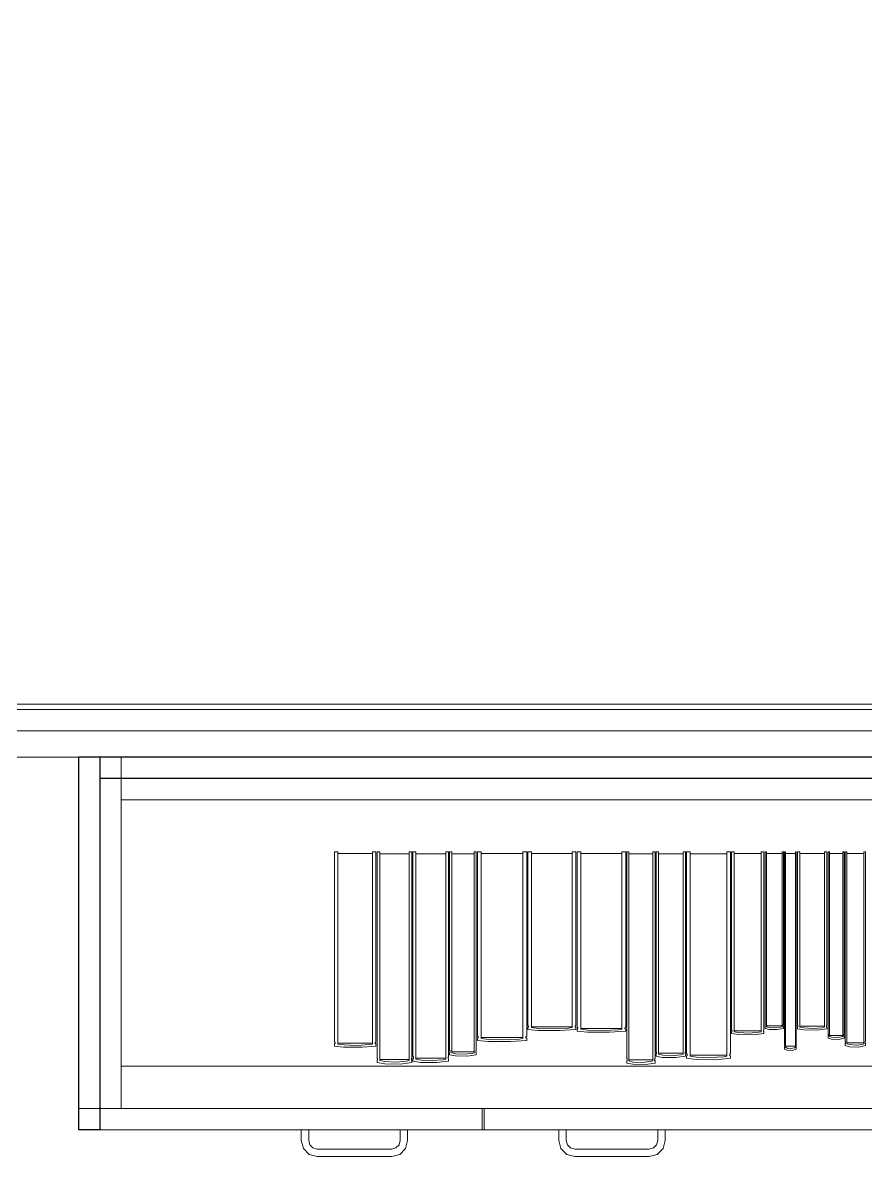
# Model space of a CAD drawing. Header units: inches. Extents: x -19 to 5698, y -728 to 92.
# Drawn here: x 316.794 to 317.586, y 16.956 to 18.04 of the extents above; entities that cross this region are included whole.
import ezdxf

# ---------------------------------------------------------------- set-up
doc = ezdxf.new("R2010")
doc.units = ezdxf.units.IN
doc.header["$MEASUREMENT"] = 0
doc.set_wipeout_variables(frame=1)
for name, pattern in [('HIDDEN', [0.375, 0.25, -0.125]), ('Hidden Line', [0.195611, 0.141111, -0.0545]), ('Wipeout_Contour', [1, 0, -1])]:
    doc.linetypes.add(name, pattern=pattern)
doc.layers.add('00 conduct tomacorr', color=120, linetype='HIDDEN', lineweight=30)
for name, color, linetype in [('02 _ ARQ _ ZON _ Espacio.3D', 7, 'Continuous'), ('08 _ STR _ EXT _ 09 Vigas', 251, 'Continuous'), ('Acabado - Muros', 7, 'Continuous'), ('Interior - Mobiliario', 7, 'Continuous')]:
    doc.layers.add(name, color=color, linetype=linetype)

msp = doc.modelspace()

# ---------------------------------------------------------------- linework, layer by layer
at = {"layer": '02 _ ARQ _ ZON _ Espacio.3D', "color": 254, "linetype": 'Continuous', "lineweight": 0, "flags": 128}
for points in [[(297.5701, 17.4), (322.07, 17.4)], [(307.57, 8.1), (308.07, 8.1), (308.07, 7.7), (308.47, 7.7), (308.47, 7.35), (314.37, 7.35), (314.37, 7.7), (314.57, 7.7), (314.57, 8.1), (315.07, 8.1), (315.07, 7.7), (321.17, 7.7), (321.17, 16.9), (320.97, 16.9), (320.97, 17.4), (315.0697, 17.35), (315.07, 16.5), (314.57, 16.5), (314.5697, 17.15), (308.07, 17.15), (308.07, 16.5), (307.57, 16.5)]]:
    msp.add_lwpolyline(points, dxfattribs=at)
at = {"layer": 'Interior - Mobiliario', "color": 175, "linetype": 'Continuous', "lineweight": 13}
for p, q in [((316.8665, 17.33), (316.8665, 17.02)), ((318.3265, 17.33), (316.8665, 17.33)), ((316.8865, 17.31), (316.8865, 17.06)), ((316.8865, 17.31), (318.3065, 17.31)), ((317.0899, 17.2613), (317.0868, 17.2613)), ((317.0868, 17.2613), (317.0868, 17.0828)), ((317.0899, 17.0806), (317.0899, 17.2613)), ((317.1225, 17.2595), (317.0899, 17.2595)), ((317.1257, 17.2613), (317.1225, 17.2613)), ((317.1225, 17.2613), (317.1225, 17.0806)), ((317.1257, 17.0828), (317.1257, 17.2613)), ((317.1293, 17.2613), (317.1267, 17.2613)), ((317.1267, 17.2613), (317.1267, 17.0676)), ((317.1293, 17.0652), (317.1293, 17.2613)), ((317.1569, 17.2594), (317.1293, 17.2594)), ((317.1595, 17.2613), (317.1569, 17.2613)), ((317.1569, 17.2613), (317.1569, 17.0652)), ((317.1595, 17.0676), (317.1595, 17.2613)), ((317.1632, 17.2613), (317.1605, 17.2613)), ((317.1605, 17.2613), (317.1605, 17.0689)), ((317.1632, 17.0665), (317.1632, 17.2613)), ((317.1913, 17.2594), (317.1632, 17.2594)), ((317.1939, 17.2613), (317.1913, 17.2613)), ((317.1913, 17.2613), (317.1913, 17.0665)), ((317.1939, 17.0689), (317.1939, 17.2613)), ((317.1969, 17.2613), (317.1949, 17.2613)), ((317.1949, 17.2613), (317.1949, 17.0748)), ((317.1969, 17.0725), (317.1969, 17.2613)), ((317.218, 17.2594), (317.1969, 17.2594)), ((317.22, 17.2613), (317.218, 17.2613)), ((317.218, 17.2613), (317.218, 17.0725)), ((317.22, 17.0748), (317.22, 17.2613)), ((317.2247, 17.2613), (317.221, 17.2613)), ((317.221, 17.2613), (317.221, 17.088)), ((317.2247, 17.0859), (317.2247, 17.2613)), ((317.2636, 17.2596), (317.2247, 17.2596)), ((317.2673, 17.2613), (317.2636, 17.2613)), ((317.2636, 17.2613), (317.2636, 17.0859)), ((317.2673, 17.088), (317.2673, 17.2613)), ((317.2719, 17.2613), (317.2683, 17.2613)), ((317.2683, 17.2613), (317.2683, 17.0981)), ((317.2719, 17.0961), (317.2719, 17.2613)), ((317.31, 17.2597), (317.2719, 17.2597)), ((317.3136, 17.2613), (317.31, 17.2613)), ((317.31, 17.2613), (317.31, 17.0961)), ((317.3136, 17.0981), (317.3136, 17.2613)), ((317.3182, 17.2613), (317.3146, 17.2613)), ((317.3146, 17.2613), (317.3146, 17.0966)), ((317.3182, 17.0945), (317.3182, 17.2613)), ((317.3566, 17.2597), (317.3182, 17.2597)), ((317.3603, 17.2613), (317.3566, 17.2613)), ((317.3566, 17.2613), (317.3566, 17.0945)), ((317.3603, 17.0966), (317.3603, 17.2613)), ((317.3634, 17.2613), (317.3613, 17.2613)), ((317.3613, 17.2613), (317.3613, 17.0671)), ((317.3634, 17.0648), (317.3634, 17.2613)), ((317.3857, 17.2594), (317.3634, 17.2594)), ((317.3879, 17.2613), (317.3857, 17.2613)), ((317.3857, 17.2613), (317.3857, 17.0648)), ((317.3879, 17.0671), (317.3879, 17.2613)), ((317.3911, 17.2613), (317.3889, 17.2613)), ((317.3889, 17.2613), (317.3889, 17.0734)), ((317.3911, 17.0711), (317.3911, 17.2613)), ((317.4143, 17.2594), (317.3911, 17.2594)), ((317.4165, 17.2613), (317.4143, 17.2613)), ((317.4143, 17.2613), (317.4143, 17.0711)), ((317.4165, 17.0734), (317.4165, 17.2613)), ((317.4208, 17.2613), (317.4175, 17.2613)), ((317.4175, 17.2613), (317.4175, 17.0716)), ((317.4208, 17.0693), (317.4208, 17.2613)), ((317.4554, 17.2594), (317.4208, 17.2594)), ((317.4587, 17.2613), (317.4554, 17.2613)), ((317.4554, 17.2613), (317.4554, 17.0693)), ((317.4587, 17.0716), (317.4587, 17.2613)), ((317.4621, 17.2613), (317.4597, 17.2613)), ((317.4597, 17.2613), (317.4597, 17.0942)), ((317.4621, 17.0922), (317.4621, 17.2613)), ((317.4877, 17.2596), (317.4621, 17.2596)), ((317.4902, 17.2613), (317.4877, 17.2613)), ((317.4877, 17.2613), (317.4877, 17.0922)), ((317.4902, 17.0942), (317.4902, 17.2613)), ((317.4926, 17.2613), (317.4912, 17.2613)), ((317.4912, 17.2613), (317.4912, 17.099)), ((317.4926, 17.097), (317.4926, 17.2613)), ((317.5072, 17.2597), (317.4926, 17.2597)), ((317.5085, 17.2613), (317.5072, 17.2613)), ((317.5072, 17.2613), (317.5072, 17.097)), ((317.5085, 17.099), (317.5085, 17.2613)), ((317.5104, 17.2613), (317.5095, 17.2613)), ((317.5095, 17.2613), (317.5095, 17.08)), ((317.5104, 17.0778), (317.5104, 17.2613)), ((317.5197, 17.2595), (317.5104, 17.2595)), ((317.5206, 17.2613), (317.5197, 17.2613)), ((317.5197, 17.2613), (317.5197, 17.0778)), ((317.5206, 17.08), (317.5206, 17.2613)), ((317.5238, 17.2613), (317.5216, 17.2613)), ((317.5216, 17.2613), (317.5216, 17.0985)), ((317.5238, 17.0965), (317.5238, 17.2613)), ((317.5472, 17.2597), (317.5238, 17.2597)), ((317.5494, 17.2613), (317.5472, 17.2613)), ((317.5472, 17.2613), (317.5472, 17.0965)), ((317.5494, 17.0985), (317.5494, 17.2613)), ((317.5517, 17.2613), (317.5504, 17.2613)), ((317.5504, 17.2613), (317.5504, 17.09)), ((317.5517, 17.0879), (317.5517, 17.2613)), ((317.5644, 17.2596), (317.5517, 17.2596)), ((317.5656, 17.2613), (317.5644, 17.2613)), ((317.5644, 17.2613), (317.5644, 17.0879)), ((317.5656, 17.09), (317.5656, 17.2613)), ((317.5681, 17.2613), (317.5666, 17.2613)), ((317.5666, 17.2613), (317.5666, 17.0832)), ((317.5681, 17.081), (317.5681, 17.2613)), ((317.584, 17.2595), (317.5681, 17.2595)), ((317.5855, 17.2613), (317.584, 17.2613)), ((317.584, 17.2613), (317.584, 17.081)), ((317.5855, 17.0832), (317.5855, 17.2613)), ((317.2683, 17.0981), (317.2685, 17.0979)), ((317.2685, 17.0963), (317.2683, 17.0962)), ((317.2683, 17.0962), (317.2683, 17.0944)), ((317.2683, 17.0944), (317.2782, 17.0935)), ((317.2685, 17.0979), (317.2688, 17.0977)), ((317.2687, 17.0965), (317.2685, 17.0963)), ((317.2689, 17.0968), (317.2687, 17.0965)), ((317.2688, 17.0977), (317.269, 17.0975)), ((317.269, 17.097), (317.2689, 17.0968)), ((317.269, 17.0975), (317.269, 17.0973)), ((317.269, 17.0973), (317.269, 17.097)), ((317.2719, 17.0969), (317.31, 17.0969)), ((317.2787, 17.0953), (317.2719, 17.0961)), ((317.2782, 17.0935), (317.2985, 17.0933)), ((317.2926, 17.0949), (317.2787, 17.0953)), ((317.3065, 17.0956), (317.2926, 17.0949)), ((317.2985, 17.0933), (317.3136, 17.0944)), ((317.31, 17.0961), (317.3065, 17.0956)), ((317.3128, 17.0973), (317.3129, 17.0976)), ((317.3128, 17.0971), (317.3128, 17.0973)), ((317.3129, 17.0968), (317.3128, 17.0971)), ((317.3129, 17.0976), (317.3131, 17.0978)), ((317.3131, 17.0966), (317.3129, 17.0968)), ((317.3131, 17.0978), (317.3134, 17.098)), ((317.3133, 17.0964), (317.3131, 17.0966)), ((317.3136, 17.0962), (317.3133, 17.0964)), ((317.3134, 17.098), (317.3136, 17.0981)), ((317.3136, 17.0944), (317.3136, 17.0962)), ((317.3146, 17.0966), (317.3148, 17.0964)), ((317.3148, 17.0948), (317.3146, 17.0947)), ((317.3146, 17.0947), (317.3146, 17.0929)), ((317.3146, 17.0929), (317.3246, 17.0919)), ((317.3148, 17.0964), (317.3151, 17.0962)), ((317.315, 17.095), (317.3148, 17.0948)), ((317.3152, 17.0952), (317.315, 17.095)), ((317.3151, 17.0962), (317.3153, 17.096)), ((317.3153, 17.0955), (317.3152, 17.0952)), ((317.3153, 17.096), (317.3153, 17.0957)), ((317.3153, 17.0957), (317.3153, 17.0955)), ((317.3182, 17.0954), (317.3566, 17.0954)), ((317.3251, 17.0938), (317.3182, 17.0945)), ((317.3246, 17.0919), (317.3451, 17.0917)), ((317.3392, 17.0933), (317.3251, 17.0938)), ((317.3532, 17.094), (317.3392, 17.0933)), ((317.3451, 17.0917), (317.3603, 17.0929)), ((317.3566, 17.0945), (317.3532, 17.094)), ((317.3595, 17.0958), (317.3597, 17.096)), ((317.3595, 17.0955), (317.3595, 17.0958)), ((317.3596, 17.0953), (317.3595, 17.0955)), ((317.3598, 17.095), (317.3596, 17.0953)), ((317.3597, 17.096), (317.3598, 17.0962)), ((317.3598, 17.0962), (317.3601, 17.0965)), ((317.3601, 17.0948), (317.3598, 17.095)), ((317.3601, 17.0965), (317.3603, 17.0966)), ((317.3603, 17.0947), (317.3601, 17.0948)), ((317.3603, 17.0929), (317.3603, 17.0947)), ((317.4597, 17.0942), (317.4598, 17.0941)), ((317.4598, 17.0924), (317.4597, 17.0923)), ((317.4597, 17.0923), (317.4597, 17.0905)), ((317.4597, 17.0905), (317.4664, 17.0895)), ((317.4598, 17.0941), (317.46, 17.0938)), ((317.46, 17.0926), (317.4598, 17.0924)), ((317.46, 17.0938), (317.4601, 17.0936)), ((317.4601, 17.0929), (317.46, 17.0926)), ((317.4601, 17.0936), (317.4602, 17.0934)), ((317.4602, 17.0931), (317.4601, 17.0929)), ((317.4602, 17.0934), (317.4602, 17.0931)), ((317.4621, 17.093), (317.4877, 17.093)), ((317.4667, 17.0914), (317.4621, 17.0922)), ((317.4761, 17.0909), (317.4667, 17.0914)), ((317.4854, 17.0917), (317.4761, 17.0909)), ((317.48, 17.0893), (317.4902, 17.0905)), ((317.4877, 17.0922), (317.4854, 17.0917)), ((317.4897, 17.0934), (317.4898, 17.0937)), ((317.4897, 17.0932), (317.4897, 17.0934)), ((317.4897, 17.0929), (317.4897, 17.0932)), ((317.4898, 17.0927), (317.4897, 17.0929)), ((317.4898, 17.0937), (317.4899, 17.0939)), ((317.49, 17.0925), (317.4898, 17.0927)), ((317.4899, 17.0939), (317.4901, 17.0941)), ((317.4902, 17.0923), (317.49, 17.0925)), ((317.4901, 17.0941), (317.4902, 17.0942)), ((317.4902, 17.0905), (317.4902, 17.0923)), ((317.4912, 17.099), (317.4913, 17.0988)), ((317.4913, 17.0972), (317.4912, 17.0971)), ((317.4912, 17.0971), (317.4912, 17.0953)), ((317.4912, 17.0953), (317.495, 17.0944)), ((317.4913, 17.0988), (317.4914, 17.0986)), ((317.4914, 17.0974), (317.4913, 17.0972)), ((317.4914, 17.0986), (317.4914, 17.0984)), ((317.4914, 17.0984), (317.4915, 17.0981)), ((317.4915, 17.0979), (317.4914, 17.0977)), ((317.4914, 17.0977), (317.4914, 17.0974)), ((317.4915, 17.0981), (317.4915, 17.0979)), ((317.4926, 17.0978), (317.5072, 17.0978)), ((317.4952, 17.0962), (317.4926, 17.097)), ((317.495, 17.0944), (317.5028, 17.0942)), ((317.5005, 17.0958), (317.4952, 17.0962)), ((317.5058, 17.0965), (317.5005, 17.0958)), ((317.5028, 17.0942), (317.5085, 17.0953)), ((317.5072, 17.097), (317.5058, 17.0965)), ((317.5083, 17.0984), (317.5084, 17.0987)), ((317.5083, 17.0982), (317.5083, 17.0984)), ((317.5083, 17.098), (317.5083, 17.0982)), ((317.5083, 17.0977), (317.5083, 17.098)), ((317.5084, 17.0975), (317.5083, 17.0977)), ((317.5084, 17.0987), (317.5085, 17.0989)), ((317.5085, 17.0973), (317.5084, 17.0975)), ((317.5085, 17.0989), (317.5085, 17.099)), ((317.5085, 17.0971), (317.5085, 17.0973)), ((317.5085, 17.0953), (317.5085, 17.0971)), ((317.5216, 17.0985), (317.5217, 17.0984)), ((317.5217, 17.0968), (317.5216, 17.0967)), ((317.5216, 17.0967), (317.5216, 17.0949)), ((317.5216, 17.0949), (317.5277, 17.094)), ((317.5217, 17.0984), (317.5219, 17.0982)), ((317.5218, 17.097), (317.5217, 17.0968)), ((317.522, 17.0972), (317.5218, 17.097)), ((317.5219, 17.0982), (317.522, 17.0979)), ((317.522, 17.0979), (317.522, 17.0977)), ((317.522, 17.0977), (317.522, 17.0974)), ((317.522, 17.0974), (317.522, 17.0972)), ((317.5238, 17.0974), (317.5472, 17.0974)), ((317.528, 17.0958), (317.5238, 17.0965)), ((317.5277, 17.094), (317.5401, 17.0937)), ((317.5365, 17.0953), (317.528, 17.0958)), ((317.5451, 17.096), (317.5365, 17.0953)), ((317.5401, 17.0937), (317.5494, 17.0949)), ((317.5472, 17.0965), (317.5451, 17.096)), ((317.549, 17.098), (317.5492, 17.0982)), ((317.549, 17.0977), (317.549, 17.098)), ((317.549, 17.0975), (317.549, 17.0977)), ((317.549, 17.0973), (317.549, 17.0975)), ((317.5491, 17.097), (317.549, 17.0973)), ((317.5493, 17.0968), (317.5491, 17.097)), ((317.5492, 17.0982), (317.5493, 17.0984)), ((317.5493, 17.0984), (317.5494, 17.0985)), ((317.5494, 17.0967), (317.5493, 17.0968)), ((317.5494, 17.0949), (317.5494, 17.0967)), ((317.0868, 17.0828), (317.087, 17.0827)), ((317.0869, 17.0809), (317.0868, 17.0808)), ((317.0868, 17.0808), (317.0868, 17.0788)), ((317.0872, 17.0811), (317.0869, 17.0809)), ((317.087, 17.0827), (317.0872, 17.0824)), ((317.0872, 17.0824), (317.0874, 17.0822)), ((317.0873, 17.0814), (317.0872, 17.0811)), ((317.0874, 17.0816), (317.0873, 17.0814)), ((317.0874, 17.0822), (317.0874, 17.0819)), ((317.0874, 17.0819), (317.0874, 17.0816)), ((317.0899, 17.0816), (317.1225, 17.0816)), ((317.0957, 17.0798), (317.0899, 17.0806)), ((317.1077, 17.0793), (317.0957, 17.0798)), ((317.1196, 17.0801), (317.1077, 17.0793)), ((317.1225, 17.0806), (317.1196, 17.0801)), ((317.125, 17.082), (317.1251, 17.0822)), ((317.125, 17.0817), (317.125, 17.082)), ((317.1251, 17.0814), (317.125, 17.0817)), ((317.1251, 17.0822), (317.1253, 17.0825)), ((317.1252, 17.0812), (317.1251, 17.0814)), ((317.1255, 17.0809), (317.1252, 17.0812)), ((317.1253, 17.0825), (317.1255, 17.0827)), ((317.1255, 17.0827), (317.1257, 17.0828)), ((317.1257, 17.0808), (317.1255, 17.0809)), ((317.1257, 17.0788), (317.1257, 17.0808)), ((317.221, 17.088), (317.2212, 17.0879)), ((317.2212, 17.0862), (317.221, 17.0861)), ((317.221, 17.0861), (317.221, 17.0841)), ((317.221, 17.0841), (317.2311, 17.0832)), ((317.2212, 17.0879), (317.2215, 17.0877)), ((317.2214, 17.0864), (317.2212, 17.0862)), ((317.2216, 17.0866), (317.2214, 17.0864)), ((317.2215, 17.0877), (317.2217, 17.0874)), ((317.2217, 17.0869), (317.2216, 17.0866)), ((317.2217, 17.0874), (317.2218, 17.0872)), ((317.2218, 17.0872), (317.2217, 17.0869)), ((317.2247, 17.0868), (317.2636, 17.0868)), ((317.2316, 17.0851), (317.2247, 17.0859)), ((317.2311, 17.0832), (317.2518, 17.083)), ((317.2459, 17.0847), (317.2316, 17.0851)), ((317.2601, 17.0854), (317.2459, 17.0847)), ((317.2518, 17.083), (317.2673, 17.0841)), ((317.2636, 17.0859), (317.2601, 17.0854)), ((317.2665, 17.0872), (317.2666, 17.0875)), ((317.2665, 17.087), (317.2665, 17.0872)), ((317.2666, 17.0867), (317.2665, 17.087)), ((317.2666, 17.0875), (317.2668, 17.0877)), ((317.2668, 17.0864), (317.2666, 17.0867)), ((317.2668, 17.0877), (317.2671, 17.0879)), ((317.267, 17.0862), (317.2668, 17.0864)), ((317.2673, 17.0861), (317.267, 17.0862)), ((317.2671, 17.0879), (317.2673, 17.088)), ((317.2673, 17.0841), (317.2673, 17.0861)), ((317.4664, 17.0895), (317.48, 17.0893)), ((317.5095, 17.08), (317.5096, 17.0799)), ((317.5096, 17.0799), (317.5097, 17.0796)), ((317.5097, 17.0796), (317.5097, 17.0794)), ((317.5097, 17.0794), (317.5097, 17.0791)), ((317.5204, 17.0794), (317.5205, 17.0797)), ((317.5204, 17.0792), (317.5204, 17.0794)), ((317.5205, 17.0799), (317.5206, 17.08)), ((317.5205, 17.0797), (317.5205, 17.0799)), ((317.5504, 17.09), (317.5505, 17.0899)), ((317.5505, 17.0882), (317.5504, 17.0881)), ((317.5504, 17.0881), (317.5504, 17.0862)), ((317.5504, 17.0862), (317.5538, 17.0852)), ((317.5505, 17.0899), (317.5506, 17.0897)), ((317.5506, 17.0884), (317.5505, 17.0882)), ((317.5506, 17.0897), (317.5507, 17.0894)), ((317.5507, 17.0886), (317.5506, 17.0884)), ((317.5507, 17.0894), (317.5507, 17.0892)), ((317.5507, 17.0892), (317.5507, 17.0889)), ((317.5507, 17.0889), (317.5507, 17.0886)), ((317.5517, 17.0888), (317.5644, 17.0888)), ((317.5539, 17.0871), (317.5517, 17.0879)), ((317.5538, 17.0852), (317.5605, 17.085)), ((317.5586, 17.0867), (317.5539, 17.0871)), ((317.5632, 17.0874), (317.5586, 17.0867)), ((317.5605, 17.085), (317.5656, 17.0862)), ((317.5644, 17.0879), (317.5632, 17.0874)), ((317.5653, 17.0892), (317.5654, 17.0895)), ((317.5653, 17.089), (317.5653, 17.0892)), ((317.5653, 17.0887), (317.5653, 17.089)), ((317.5654, 17.0885), (317.5653, 17.0887)), ((317.5654, 17.0897), (317.5655, 17.0899)), ((317.5654, 17.0895), (317.5654, 17.0897)), ((317.5655, 17.0882), (317.5654, 17.0885)), ((317.5655, 17.0899), (317.5656, 17.09)), ((317.5656, 17.0881), (317.5655, 17.0882)), ((317.5656, 17.0862), (317.5656, 17.0881)), ((317.5666, 17.0832), (317.5667, 17.083)), ((317.5668, 17.0815), (317.5666, 17.0812)), ((317.5666, 17.0812), (317.5666, 17.0811)), ((317.5666, 17.0811), (317.5666, 17.0792)), ((317.5667, 17.083), (317.5668, 17.0828)), ((317.5668, 17.0828), (317.5668, 17.0825)), ((317.5668, 17.0825), (317.5669, 17.0823)), ((317.5669, 17.082), (317.5668, 17.0817)), ((317.5668, 17.0817), (317.5668, 17.0815)), ((317.5669, 17.0823), (317.5669, 17.082)), ((317.5681, 17.0819), (317.584, 17.0819)), ((317.5709, 17.0801), (317.5681, 17.081)), ((317.5768, 17.0797), (317.5709, 17.0801)), ((317.5826, 17.0804), (317.5768, 17.0797)), ((317.584, 17.081), (317.5826, 17.0804)), ((317.5852, 17.0826), (317.5853, 17.0828)), ((317.5852, 17.0823), (317.5852, 17.0826)), ((317.5852, 17.082), (317.5852, 17.0823)), ((317.5852, 17.0818), (317.5852, 17.082)), ((317.5853, 17.0815), (317.5852, 17.0818)), ((317.5853, 17.0828), (317.5854, 17.0831)), ((317.5854, 17.0813), (317.5853, 17.0815)), ((317.5854, 17.0831), (317.5855, 17.0832)), ((317.5855, 17.0811), (317.5854, 17.0813)), ((317.5855, 17.0792), (317.5855, 17.0811)), ((317.0868, 17.0788), (317.0953, 17.0778)), ((317.0953, 17.0778), (317.1127, 17.0776)), ((317.1127, 17.0776), (317.1257, 17.0788)), ((317.1605, 17.0689), (317.1607, 17.0687)), ((317.1607, 17.0687), (317.1609, 17.0684)), ((317.1934, 17.0682), (317.1936, 17.0685)), ((317.1936, 17.0685), (317.1938, 17.0688)), ((317.1938, 17.0688), (317.1939, 17.0689)), ((317.1949, 17.0748), (317.1951, 17.0746)), ((317.195, 17.0728), (317.1949, 17.0727)), ((317.1949, 17.0727), (317.1949, 17.0706)), ((317.1949, 17.0706), (317.2004, 17.0695)), ((317.1952, 17.073), (317.195, 17.0728)), ((317.1951, 17.0746), (317.1952, 17.0744)), ((317.1952, 17.0744), (317.1953, 17.0741)), ((317.1953, 17.0733), (317.1952, 17.073)), ((317.1953, 17.0741), (317.1953, 17.0738)), ((317.1953, 17.0738), (317.1953, 17.0735)), ((317.1953, 17.0735), (317.1953, 17.0733)), ((317.1969, 17.0734), (317.218, 17.0734)), ((317.2007, 17.0716), (317.1969, 17.0725)), ((317.2004, 17.0695), (317.2116, 17.0693)), ((317.2084, 17.0711), (317.2007, 17.0716)), ((317.2161, 17.0719), (317.2084, 17.0711)), ((317.2116, 17.0693), (317.22, 17.0706)), ((317.218, 17.0725), (317.2161, 17.0719)), ((317.2196, 17.0742), (317.2197, 17.0744)), ((317.2196, 17.0739), (317.2196, 17.0742)), ((317.2196, 17.0736), (317.2196, 17.0739)), ((317.2196, 17.0733), (317.2196, 17.0736)), ((317.2197, 17.0731), (317.2196, 17.0733)), ((317.2197, 17.0744), (317.2199, 17.0747)), ((317.2198, 17.0728), (317.2197, 17.0731)), ((317.22, 17.0727), (317.2198, 17.0728)), ((317.2199, 17.0747), (317.22, 17.0748)), ((317.22, 17.0706), (317.22, 17.0727)), ((317.3889, 17.0734), (317.389, 17.0732)), ((317.389, 17.0714), (317.3889, 17.0713)), ((317.3889, 17.0713), (317.3889, 17.0692)), ((317.3889, 17.0692), (317.3949, 17.0681)), ((317.389, 17.0732), (317.3892, 17.073)), ((317.3891, 17.0716), (317.389, 17.0714)), ((317.3893, 17.0719), (317.3891, 17.0716)), ((317.3892, 17.073), (317.3893, 17.0727)), ((317.3893, 17.0727), (317.3893, 17.0724)), ((317.3893, 17.0724), (317.3893, 17.0722)), ((317.3893, 17.0722), (317.3893, 17.0719)), ((317.3911, 17.0721), (317.4143, 17.0721)), ((317.3952, 17.0702), (317.3911, 17.0711)), ((317.4037, 17.0697), (317.3952, 17.0702)), ((317.4122, 17.0705), (317.4037, 17.0697)), ((317.4073, 17.0679), (317.4165, 17.0692)), ((317.4143, 17.0711), (317.4122, 17.0705)), ((317.4161, 17.0728), (317.4163, 17.0731)), ((317.4161, 17.0725), (317.4161, 17.0728)), ((317.4161, 17.0722), (317.4161, 17.0725)), ((317.4161, 17.0719), (317.4161, 17.0722)), ((317.4162, 17.0717), (317.4161, 17.0719)), ((317.4164, 17.0714), (317.4162, 17.0717)), ((317.4163, 17.0731), (317.4164, 17.0733)), ((317.4164, 17.0733), (317.4165, 17.0734)), ((317.4165, 17.0713), (317.4164, 17.0714)), ((317.4165, 17.0692), (317.4165, 17.0713)), ((317.4175, 17.0716), (317.4178, 17.0714)), ((317.4177, 17.0696), (317.4175, 17.0695)), ((317.4175, 17.0695), (317.4175, 17.0673)), ((317.418, 17.0698), (317.4177, 17.0696)), ((317.4178, 17.0714), (317.418, 17.0712)), ((317.418, 17.0712), (317.4182, 17.0709)), ((317.4181, 17.0701), (317.418, 17.0698)), ((317.4182, 17.0704), (317.4181, 17.0701)), ((317.4182, 17.0709), (317.4182, 17.0706)), ((317.4182, 17.0706), (317.4182, 17.0704)), ((317.4208, 17.0703), (317.4554, 17.0703)), ((317.427, 17.0684), (317.4208, 17.0693)), ((317.4523, 17.0687), (317.4397, 17.0679)), ((317.4554, 17.0693), (317.4523, 17.0687)), ((317.458, 17.0707), (317.4581, 17.071)), ((317.458, 17.0704), (317.458, 17.0707)), ((317.4581, 17.0701), (317.458, 17.0704)), ((317.4581, 17.071), (317.4583, 17.0712)), ((317.4582, 17.0699), (317.4581, 17.0701)), ((317.4585, 17.0696), (317.4582, 17.0699)), ((317.4583, 17.0712), (317.4585, 17.0715)), ((317.4585, 17.0715), (317.4587, 17.0716)), ((317.4587, 17.0695), (317.4585, 17.0696)), ((317.4587, 17.0673), (317.4587, 17.0695)), ((317.5096, 17.0781), (317.5095, 17.078)), ((317.5095, 17.078), (317.5095, 17.0759)), ((317.5095, 17.0759), (317.512, 17.0749)), ((317.5097, 17.0783), (317.5096, 17.0781)), ((317.5097, 17.0791), (317.5097, 17.0788)), ((317.5097, 17.0788), (317.5097, 17.0785)), ((317.5097, 17.0785), (317.5097, 17.0783)), ((317.5104, 17.0787), (317.5197, 17.0787)), ((317.5121, 17.0769), (317.5104, 17.0778)), ((317.512, 17.0749), (317.5169, 17.0747)), ((317.5155, 17.0765), (317.5121, 17.0769)), ((317.5188, 17.0772), (317.5155, 17.0765)), ((317.5169, 17.0747), (317.5206, 17.0759)), ((317.5197, 17.0778), (317.5188, 17.0772)), ((317.5204, 17.0789), (317.5204, 17.0792)), ((317.5204, 17.0786), (317.5204, 17.0789)), ((317.5204, 17.0783), (317.5204, 17.0786)), ((317.5205, 17.0781), (317.5204, 17.0783)), ((317.5206, 17.078), (317.5205, 17.0781)), ((317.5206, 17.0759), (317.5206, 17.078)), ((317.5666, 17.0792), (317.5707, 17.0782)), ((317.5707, 17.0782), (317.5792, 17.0779)), ((317.5792, 17.0779), (317.5855, 17.0792)), ((316.8865, 17.06), (316.8865, 17.02)), ((318.3065, 17.06), (316.8865, 17.06)), ((317.1267, 17.0676), (317.1268, 17.0674)), ((317.1268, 17.0655), (317.1267, 17.0654)), ((317.1267, 17.0654), (317.1267, 17.0632)), ((317.1267, 17.0632), (317.1339, 17.0621)), ((317.1268, 17.0674), (317.127, 17.0672)), ((317.127, 17.0657), (317.1268, 17.0655)), ((317.127, 17.0672), (317.1271, 17.0669)), ((317.1271, 17.066), (317.127, 17.0657)), ((317.1271, 17.0669), (317.1272, 17.0666)), ((317.1272, 17.0663), (317.1271, 17.066)), ((317.1272, 17.0666), (317.1272, 17.0663)), ((317.1293, 17.0662), (317.1569, 17.0662)), ((317.1342, 17.0643), (317.1293, 17.0652)), ((317.1339, 17.0621), (317.1486, 17.0619)), ((317.1443, 17.0638), (317.1342, 17.0643)), ((317.1544, 17.0646), (317.1443, 17.0638)), ((317.1486, 17.0619), (317.1595, 17.0632)), ((317.1569, 17.0652), (317.1544, 17.0646)), ((317.159, 17.0667), (317.1591, 17.0669)), ((317.159, 17.0664), (317.159, 17.0667)), ((317.159, 17.0661), (317.159, 17.0664)), ((317.1592, 17.0658), (317.159, 17.0661)), ((317.1591, 17.0669), (317.1592, 17.0672)), ((317.1592, 17.0672), (317.1594, 17.0675)), ((317.1594, 17.0655), (317.1592, 17.0658)), ((317.1594, 17.0675), (317.1595, 17.0676)), ((317.1595, 17.0654), (317.1594, 17.0655)), ((317.1595, 17.0632), (317.1595, 17.0654)), ((317.1607, 17.0668), (317.1605, 17.0667)), ((317.1605, 17.0667), (317.1605, 17.0645)), ((317.1605, 17.0645), (317.1679, 17.0635)), ((317.1609, 17.067), (317.1607, 17.0668)), ((317.1609, 17.0684), (317.161, 17.0682)), ((317.161, 17.0673), (317.1609, 17.067)), ((317.161, 17.0682), (317.1611, 17.0679)), ((317.1611, 17.0676), (317.161, 17.0673)), ((317.1611, 17.0679), (317.1611, 17.0676)), ((317.1632, 17.0675), (317.1913, 17.0675)), ((317.1682, 17.0656), (317.1632, 17.0665)), ((317.1679, 17.0635), (317.1828, 17.0632)), ((317.1785, 17.0651), (317.1682, 17.0656)), ((317.1887, 17.0659), (317.1785, 17.0651)), ((317.1828, 17.0632), (317.1939, 17.0645)), ((317.1913, 17.0665), (317.1887, 17.0659)), ((317.1934, 17.0679), (317.1934, 17.0682)), ((317.1934, 17.0677), (317.1934, 17.0679)), ((317.1934, 17.0674), (317.1934, 17.0677)), ((317.1936, 17.0671), (317.1934, 17.0674)), ((317.1937, 17.0668), (317.1936, 17.0671)), ((317.1939, 17.0667), (317.1937, 17.0668)), ((317.1939, 17.0645), (317.1939, 17.0667)), ((317.3613, 17.0671), (317.3614, 17.067)), ((317.3614, 17.065), (317.3613, 17.0649)), ((317.3613, 17.0649), (317.3613, 17.0628)), ((317.3613, 17.0628), (317.3671, 17.0617)), ((317.3614, 17.067), (317.3616, 17.0667)), ((317.3616, 17.0653), (317.3614, 17.065)), ((317.3616, 17.0667), (317.3617, 17.0664)), ((317.3617, 17.0656), (317.3616, 17.0653)), ((317.3617, 17.0664), (317.3617, 17.0661)), ((317.3617, 17.0661), (317.3617, 17.0658)), ((317.3617, 17.0658), (317.3617, 17.0656)), ((317.3634, 17.0657), (317.3857, 17.0657)), ((317.3674, 17.0638), (317.3634, 17.0648)), ((317.3671, 17.0617), (317.379, 17.0614)), ((317.3756, 17.0633), (317.3674, 17.0638)), ((317.3837, 17.0642), (317.3756, 17.0633)), ((317.379, 17.0614), (317.3879, 17.0628)), ((317.3857, 17.0648), (317.3837, 17.0642)), ((317.3874, 17.0662), (317.3875, 17.0665)), ((317.3874, 17.0659), (317.3874, 17.0662)), ((317.3875, 17.0656), (317.3874, 17.0659)), ((317.3875, 17.0665), (317.3876, 17.0668)), ((317.3876, 17.0653), (317.3875, 17.0656)), ((317.3876, 17.0668), (317.3878, 17.067)), ((317.3877, 17.0651), (317.3876, 17.0653)), ((317.3879, 17.0649), (317.3877, 17.0651)), ((317.3878, 17.067), (317.3879, 17.0671)), ((317.3879, 17.0628), (317.3879, 17.0649)), ((317.3949, 17.0681), (317.4073, 17.0679)), ((317.4175, 17.0673), (317.4266, 17.0663)), ((317.4266, 17.0663), (317.445, 17.066)), ((317.4397, 17.0679), (317.427, 17.0684)), ((317.445, 17.066), (317.4587, 17.0673)), ((316.8665, 17.02), (318.3265, 17.02)), ((316.8865, 17.02), (318.3065, 17.02)), ((317.2255, 17), (317.2255, 17.02)), ((317.5865, 17.02), (317.2275, 17.02)), ((317.2275, 17), (317.2275, 17.02)), ((317.0555, 16.99), (317.0555, 17)), ((317.0555, 17), (317.0625, 17)), ((317.0625, 17), (317.0625, 16.99)), ((317.1485, 16.99), (317.1485, 17)), ((317.1485, 17), (317.1555, 17)), ((317.1555, 17), (317.1555, 16.99)), ((317.5865, 17), (317.2275, 17)), ((317.2975, 17), (317.2975, 16.99)), ((317.3045, 17), (317.2975, 17)), ((317.3045, 16.99), (317.3045, 17)), ((317.3905, 17), (317.3905, 16.99)), ((317.3975, 17), (317.3905, 17)), ((317.3975, 16.99), (317.3975, 17)), ((317.0575, 16.9825), (317.0555, 16.99)), ((317.063, 16.977), (317.0575, 16.9825)), ((317.0625, 16.99), (317.0636, 16.986)), ((317.0636, 16.986), (317.0665, 16.9831)), ((317.0665, 16.9831), (317.0705, 16.982)), ((317.0705, 16.982), (317.1405, 16.982)), ((317.1405, 16.982), (317.1445, 16.9831)), ((317.1445, 16.9831), (317.1474, 16.986)), ((317.1474, 16.986), (317.1485, 16.99)), ((317.1535, 16.9825), (317.148, 16.977)), ((317.1555, 16.99), (317.1535, 16.9825)), ((317.2975, 16.99), (317.2995, 16.9825)), ((317.2995, 16.9825), (317.305, 16.977)), ((317.3056, 16.986), (317.3045, 16.99)), ((317.3085, 16.9831), (317.3056, 16.986)), ((317.3125, 16.982), (317.3085, 16.9831)), ((317.3825, 16.982), (317.3125, 16.982)), ((317.3865, 16.9831), (317.3825, 16.982)), ((317.3894, 16.986), (317.3865, 16.9831)), ((317.3905, 16.99), (317.3894, 16.986)), ((317.39, 16.977), (317.3955, 16.9825)), ((317.3955, 16.9825), (317.3975, 16.99)), ((317.0705, 16.975), (317.063, 16.977)), ((317.1405, 16.975), (317.0705, 16.975)), ((317.148, 16.977), (317.1405, 16.975)), ((317.305, 16.977), (317.3125, 16.975)), ((317.3125, 16.975), (317.3825, 16.975)), ((317.3825, 16.975), (317.39, 16.977))]:
    msp.add_line(p, q, dxfattribs=at)

# ---------------------------------------------------------------- next in the draw order: wipeouts: each hides what was drawn before it
at = {"color": 254, "linetype": 'Wipeout_Contour', "lineweight": 0, "ltscale": 14708.667239}
msp.add_wipeout([(315.82, 17.35), (317.97, 17.35), (317.97, 17.4), (315.8365, 17.4), (315.8365, 17.367), (315.82, 17.367)], dxfattribs=at).dxf.layer = 'Acabado - Muros'

# ---------------------------------------------------------------- next in the draw order: linework, layer by layer
at = {"layer": 'Acabado - Muros', "color": 251, "linetype": 'Continuous', "lineweight": 13, "flags": 128}
for points in [[(317.97, 17.4), (315.8365, 17.4)], [(317.97, 17.35), (315.82, 17.35), (315.17, 17.35)]]:
    msp.add_lwpolyline(points, dxfattribs=at)

# ---------------------------------------------------------------- next in the draw order: wipeouts: each hides what was drawn before it
at = {"color": 254, "linetype": 'Wipeout_Contour', "lineweight": 0, "ltscale": 9806.567965}
msp.add_wipeout([(315.8365, 17.395), (315.8365, 17.375), (317.97, 17.375), (317.97, 17.395)], dxfattribs=at).dxf.layer = 'Acabado - Muros'
at = {"color": 254, "linetype": 'Wipeout_Contour', "lineweight": 0, "ltscale": 9809.339518}
msp.add_wipeout([(316.8665, 17.33), (318.3265, 17.33), (318.3265, 17.35), (316.8665, 17.35)], dxfattribs=at).dxf.layer = 'Interior - Mobiliario'

# ---------------------------------------------------------------- next in the draw order: linework, layer by layer
at = {"layer": '00 conduct tomacorr'}
for centre, radius, start, end in [((320.7587, 4.2281, 0.0033), 15.5106, 84.8766, 121.87315), ((319.5843, -4.8744, 0.0033), 23.3532, 75.40234, 107.48309)]:
    msp.add_arc(centre, radius, start, end, dxfattribs=at)
at = {"layer": '08 _ STR _ EXT _ 09 Vigas', "color": 251, "linetype": 'Hidden Line', "lineweight": 13, "true_color": 0x636466}
msp.add_line((308.07, 17.4), (321.57, 17.4), dxfattribs=at)
at = {"layer": 'Acabado - Muros', "color": 7, "linetype": 'Continuous', "lineweight": 13, "flags": 128}
msp.add_lwpolyline([(315.8365, 17.395), (315.8365, 17.375), (317.97, 17.375), (317.97, 17.395)], close=True, dxfattribs=at)
at = {"layer": 'Interior - Mobiliario', "color": 175, "linetype": 'Continuous', "lineweight": 30}
for p, q in [((318.3265, 17.35), (316.8665, 17.35)), ((316.8665, 17.33), (316.8665, 17.35)), ((318.3265, 17.33), (316.8665, 17.33))]:
    msp.add_line(p, q, dxfattribs=at)
at = {"layer": 'Interior - Mobiliario', "color": 175, "linetype": 'Continuous', "lineweight": 13}
for p, q in [((316.8665, 17.35), (316.8665, 17.33)), ((318.3265, 17.35), (316.8665, 17.35)), ((316.8865, 17.35), (316.8865, 17.31)), ((318.3065, 17.35), (316.8865, 17.35)), ((316.8665, 17.33), (318.3265, 17.33))]:
    msp.add_line(p, q, dxfattribs=at)

# ---------------------------------------------------------------- next in the draw order: wipeouts: each hides what was drawn before it
at = {"color": 254, "linetype": 'Wipeout_Contour', "lineweight": 0, "ltscale": 9806.374974}
msp.add_wipeout([(316.8465, 17), (316.8665, 17), (316.8665, 17.35), (316.8465, 17.35)], dxfattribs=at).dxf.layer = 'Interior - Mobiliario'

# ---------------------------------------------------------------- next in the draw order: linework, layer by layer
at = {"layer": 'Interior - Mobiliario', "color": 175, "linetype": 'Continuous', "lineweight": 30}
for p, q in [((316.8665, 17.35), (316.8465, 17.35)), ((316.8465, 17), (316.8465, 17.35)), ((316.8665, 17), (316.8665, 17.35)), ((316.8665, 17), (316.8465, 17))]:
    msp.add_line(p, q, dxfattribs=at)
at = {"layer": 'Interior - Mobiliario', "color": 175, "linetype": 'Continuous', "lineweight": 13}
for p, q in [((316.8465, 17.35), (316.8465, 17)), ((316.8665, 17.35), (316.8465, 17.35)), ((316.8465, 17.35), (316.8465, 17.02)), ((316.8865, 17.35), (316.8465, 17.35)), ((316.8465, 17), (316.8465, 17.35)), ((316.8465, 17.35), (318.3465, 17.35)), ((316.8665, 17), (316.8665, 17.35)), ((316.8665, 17.35), (316.8665, 17)), ((318.3265, 17.35), (316.8665, 17.35)), ((316.8665, 17.33), (316.8665, 17)), ((318.3265, 17.33), (316.8665, 17.33)), ((316.8665, 17.33), (316.8665, 17.02)), ((318.3265, 17.33), (316.8665, 17.33)), ((316.8665, 17.33), (316.8665, 17.02)), ((318.3265, 17.33), (316.8665, 17.33)), ((316.8465, 17.02), (316.8865, 17.02)), ((316.8665, 17.02), (318.3265, 17.02)), ((316.8665, 17.02), (318.3265, 17.02)), ((316.8665, 17.02), (317.2255, 17.02)), ((316.8665, 17), (316.8665, 17.02)), ((316.8465, 17), (316.8665, 17)), ((318.3465, 17), (316.8465, 17)), ((316.8665, 17), (318.3265, 17)), ((316.8665, 17), (318.3265, 17)), ((316.8665, 17), (317.2255, 17))]:
    msp.add_line(p, q, dxfattribs=at)

doc.saveas('drawing.dxf')
